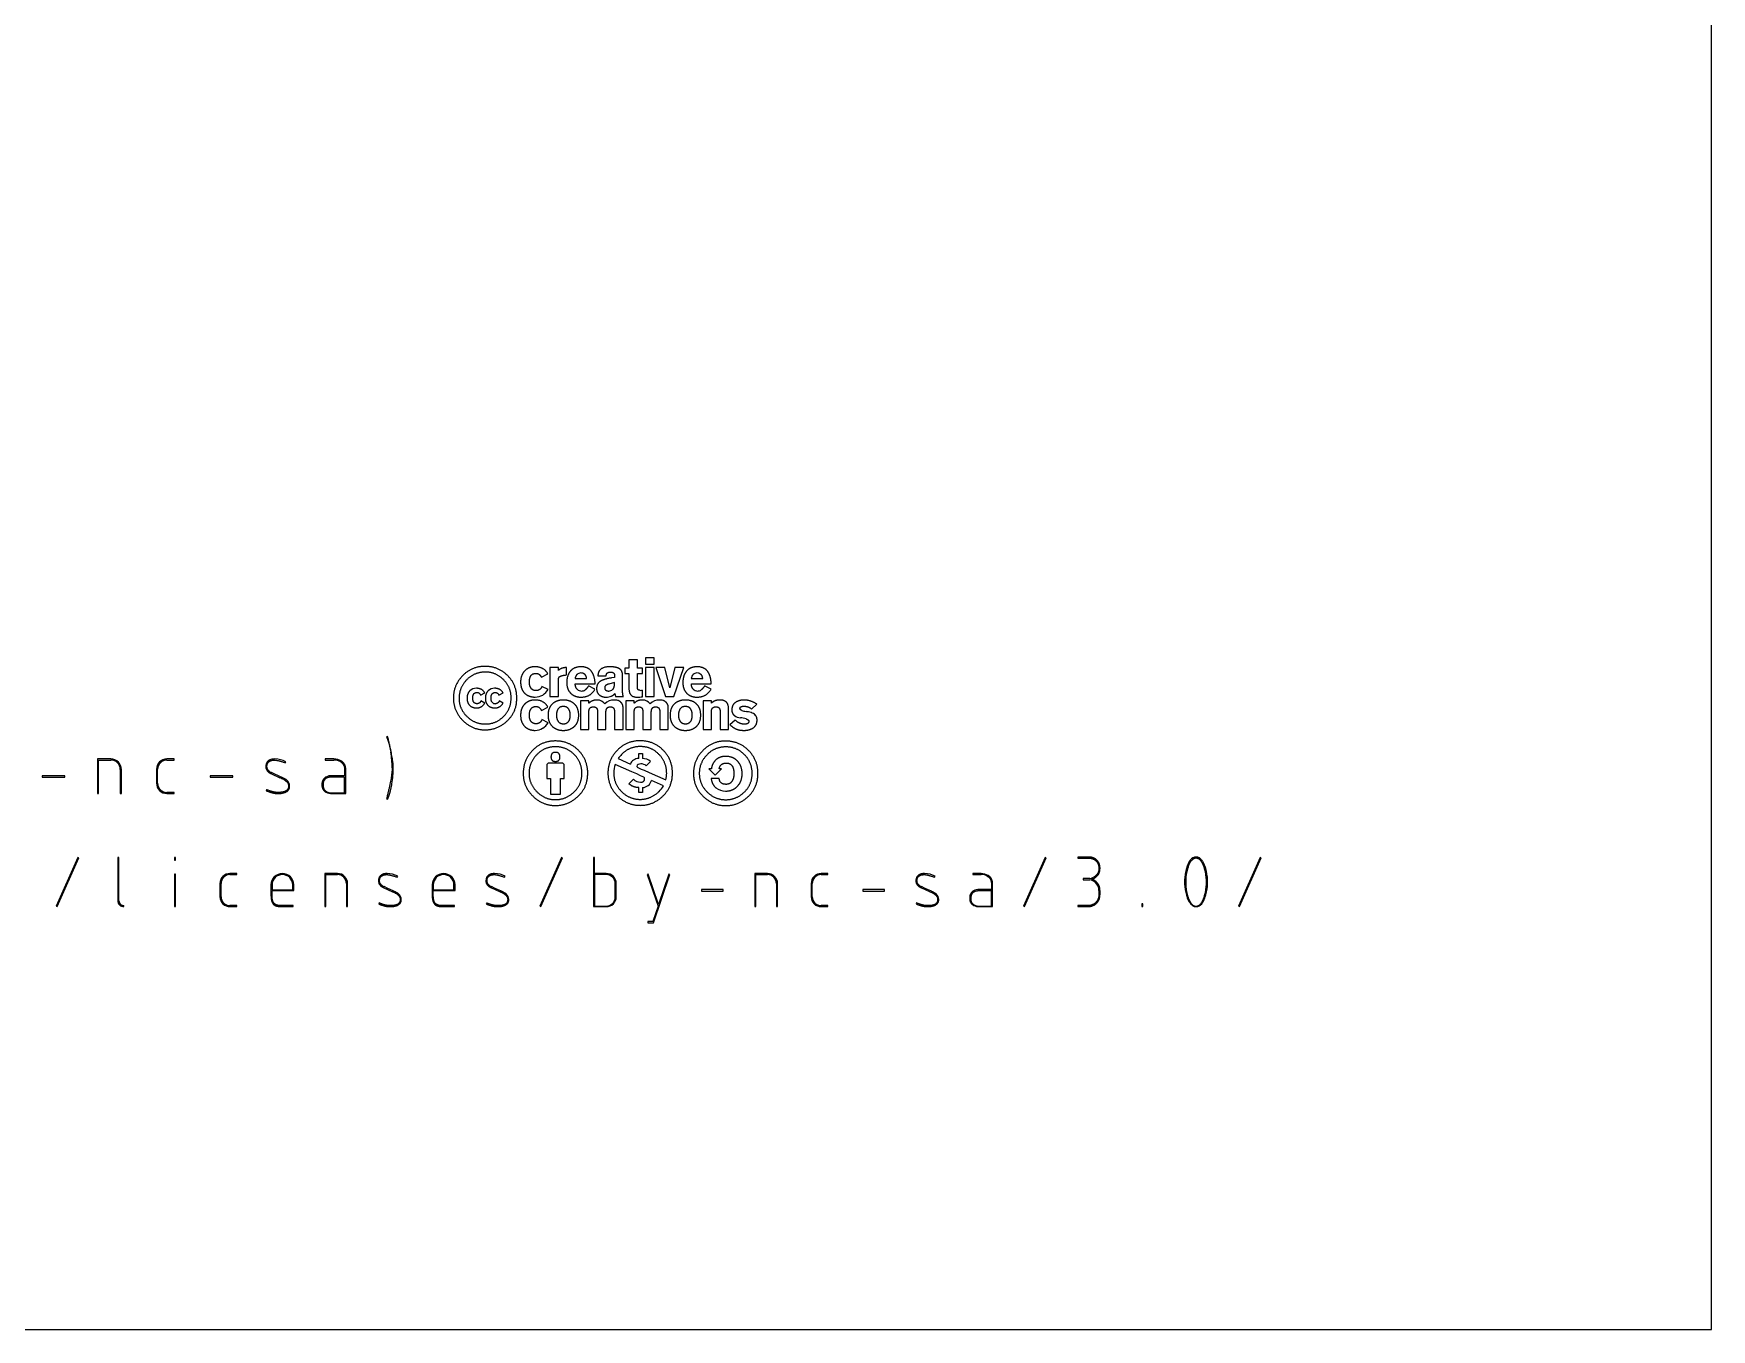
# Model space of a CAD drawing. Extents: x -6446 to -4726, y -54 to 1630.
# Drawn here: x -5585 to -4726, y -54 to 610 of the extents above; entities that cross this region are included whole.
import ezdxf

# ---------------------------------------------------------------- set-up
doc = ezdxf.new("R2010")
doc.units = 0
doc.header["$MEASUREMENT"] = 0
doc.layers.add('DEFAULT', color=7, linetype='Continuous')

msp = doc.modelspace()

# ---------------------------------------------------------------- linework, layer by layer
at = {"layer": 'DEFAULT'}
for p, q in [((-4726.44, -53.68), (-4726.44, 1629.77)), ((-5316.7, 285.08), (-5321, 285.08)), ((-5321, 285.08), (-5321, 270.31)), ((-5316.7, 283.6), (-5316.7, 285.08)), ((-5312.61, 281.3), (-5312.61, 285.14)), ((-5280.56, 284.83), (-5282.66, 284.83)), ((-5282.66, 284.83), (-5282.66, 282.12)), ((-5276.22, 289.07), (-5280.56, 289.07)), ((-5280.56, 289.07), (-5280.56, 284.83)), ((-5276.22, 284.83), (-5276.22, 289.07)), ((-5273.66, 284.83), (-5276.22, 284.83)), ((-5273.66, 282.12), (-5273.66, 284.83)), ((-5267.68, 290.09), (-5272.03, 290.09)), ((-5272.03, 290.09), (-5272.03, 286.77)), ((-5272.03, 286.77), (-5267.68, 286.77)), ((-5272.03, 285.08), (-5272.03, 270.31)), ((-5267.68, 285.08), (-5272.03, 285.08)), ((-5267.68, 286.77), (-5267.68, 290.09)), ((-5267.68, 270.31), (-5267.68, 285.08)), ((-5262.21, 285.08), (-5266.86, 285.08)), ((-5266.86, 285.08), (-5261.85, 270.31)), ((-5259.66, 274.66), (-5262.21, 285.08)), ((-5257.05, 285.08), (-5259.61, 274.66)), ((-5257.51, 270.31), (-5252.45, 285.08)), ((-5252.45, 285.08), (-5257.05, 285.08)), ((-5325.39, 280.13), (-5322.07, 281.86)), ((-5321.97, 273.84), (-5325.08, 275.42)), ((-5316.7, 270.31), (-5316.7, 278.85)), ((-5313.07, 281.25), (-5312.61, 281.3)), ((-5308.11, 279.46), (-5302.23, 279.46)), ((-5308.06, 276.81), (-5297.89, 276.81)), ((-5297.99, 273.99), (-5301.21, 275.68)), ((-5296.46, 280.84), (-5292.32, 280.84)), ((-5287.97, 277.52), (-5290.89, 276.65)), ((-5287.97, 280.03), (-5289.56, 279.77)), ((-5287.97, 281.2), (-5287.97, 280.03)), ((-5287.97, 276.5), (-5287.97, 277.52)), ((-5283.84, 273.38), (-5283.84, 281.2)), ((-5282.66, 282.12), (-5280.56, 282.12)), ((-5280.56, 282.12), (-5280.56, 274.35)), ((-5276.22, 274.91), (-5276.22, 282.12)), ((-5276.22, 282.12), (-5273.66, 282.12)), ((-5248.66, 279.46), (-5242.79, 279.46)), ((-5248.61, 276.81), (-5238.49, 276.81)), ((-5238.54, 273.99), (-5241.82, 275.68)), ((-5356.52, 271.03), (-5354.38, 272.15)), ((-5354.32, 266.94), (-5356.37, 268.01)), ((-5347.17, 271.03), (-5345.02, 272.15)), ((-5344.97, 266.94), (-5346.96, 268.01)), ((-5321, 270.31), (-5316.7, 270.31)), ((-5301.06, 268.11), (-5305.41, 268.11)), ((-5305.41, 268.11), (-5305.41, 253.34)), ((-5301.06, 266.78), (-5301.06, 268.11)), ((-5287.77, 271.85), (-5287.72, 271.85)), ((-5287.41, 270.31), (-5283.43, 270.31)), ((-5277.85, 268.11), (-5282.2, 268.11)), ((-5282.2, 268.11), (-5282.2, 253.34)), ((-5277.85, 266.78), (-5277.85, 268.11)), ((-5273.56, 270.11), (-5273.56, 273.53)), ((-5272.03, 270.31), (-5267.68, 270.31)), ((-5261.85, 270.31), (-5257.51, 270.31)), ((-5259.61, 274.66), (-5259.66, 274.66)), ((-5238.34, 268.11), (-5242.63, 268.11)), ((-5242.63, 268.11), (-5242.63, 253.34)), ((-5238.34, 266.78), (-5238.34, 268.11)), ((-5217.79, 263.77), (-5215.13, 266.38)), ((-5325.39, 263.16), (-5322.07, 264.89)), ((-5321.97, 256.87), (-5325.08, 258.45)), ((-5301.06, 253.34), (-5301.06, 262.54)), ((-5296.66, 262.59), (-5296.66, 253.34)), ((-5292.32, 253.34), (-5292.32, 262.39)), ((-5287.92, 261.98), (-5287.92, 253.34)), ((-5283.58, 253.34), (-5283.58, 264.59)), ((-5277.85, 253.34), (-5277.85, 262.54)), ((-5273.46, 262.59), (-5273.46, 253.34)), ((-5269.11, 253.34), (-5269.11, 262.39)), ((-5264.72, 261.98), (-5264.72, 253.34)), ((-5260.42, 253.34), (-5260.42, 264.59)), ((-5238.34, 253.34), (-5238.34, 262.54)), ((-5233.89, 262.59), (-5233.89, 253.34)), ((-5229.6, 253.34), (-5229.6, 264.23)), ((-5226.17, 258.2), (-5228.88, 255.85)), ((-5404.1, 249.83), (-5404.64, 249.59)), ((-5305.41, 253.34), (-5301.06, 253.34)), ((-5296.66, 253.34), (-5292.32, 253.34)), ((-5287.92, 253.34), (-5283.58, 253.34)), ((-5282.2, 253.34), (-5277.85, 253.34)), ((-5273.46, 253.34), (-5269.11, 253.34)), ((-5264.72, 253.34), (-5260.42, 253.34)), ((-5242.63, 253.34), (-5238.34, 253.34)), ((-5233.89, 253.34), (-5229.6, 253.34)), ((-5275.56, 238.58), (-5275.56, 241.12)), ((-5275.56, 241.12), (-5273.64, 241.12)), ((-5273.64, 241.12), (-5273.64, 238.58)), ((-5545.75, 238.29), (-5552.57, 238.29)), ((-5552.57, 238.29), (-5552.57, 220.62)), ((-5552.01, 220.62), (-5552.01, 237.77)), ((-5552.01, 237.77), (-5545.75, 237.77)), ((-5540.96, 232.97), (-5540.96, 220.62)), ((-5540.37, 220.62), (-5540.37, 232.93)), ((-5522.41, 233.01), (-5522.41, 225.88)), ((-5521.84, 225.88), (-5521.84, 233.01)), ((-5513.42, 238.29), (-5517.04, 238.29)), ((-5517.04, 237.74), (-5513.42, 237.74)), ((-5513.42, 237.74), (-5513.42, 238.29)), ((-5456.46, 236.34), (-5456.17, 236.85)), ((-5431.63, 238.29), (-5435.99, 238.29)), ((-5435.99, 238.29), (-5435.99, 237.74)), ((-5435.99, 237.74), (-5431.63, 237.74)), ((-5426.11, 232.84), (-5426.11, 229.74)), ((-5425.53, 220.62), (-5425.53, 232.84)), ((-5322.62, 235.1), (-5322.62, 228.34)), ((-5314.78, 236.16), (-5321.56, 236.16)), ((-5313.72, 228.34), (-5313.72, 235.1)), ((-5279.16, 231.77), (-5287.59, 235.54)), ((-5286.12, 238.46), (-5279.8, 235.63)), ((-5276.32, 234.1), (-5274.23, 233.15)), ((-5274.23, 233.15), (-5272.78, 232.5)), ((-5272.78, 232.5), (-5270.13, 231.33)), ((-5269.51, 237.05), (-5271.67, 234.83)), ((-5238.37, 233.27), (-5239.67, 233.27)), ((-5239.67, 233.27), (-5236.39, 230)), ((-5236.39, 230), (-5233.12, 233.27)), ((-5233.12, 233.27), (-5234.33, 233.27)), ((-5569.39, 229.7), (-5581, 229.7)), ((-5581, 229.7), (-5581, 228.97)), ((-5581, 228.97), (-5569.39, 228.97)), ((-5569.39, 228.97), (-5569.39, 229.7)), ((-5483.25, 229.7), (-5494.87, 229.7)), ((-5494.87, 229.7), (-5494.87, 228.97)), ((-5494.87, 228.97), (-5483.25, 228.97)), ((-5483.25, 228.97), (-5483.25, 229.7)), ((-5463.51, 230.68), (-5459.24, 228.66)), ((-5461.46, 230.35), (-5463.48, 231.31)), ((-5460.24, 229.79), (-5461.46, 230.35)), ((-5458.55, 229), (-5460.24, 229.79)), ((-5426.11, 229.74), (-5432.66, 229.74)), ((-5426.11, 229.05), (-5432.66, 229.05)), ((-5426.11, 220.91), (-5426.11, 229.05)), ((-5322.62, 228.34), (-5320.73, 228.34)), ((-5320.73, 228.34), (-5320.73, 220.32)), ((-5315.6, 220.32), (-5315.6, 228.34)), ((-5315.6, 228.34), (-5313.72, 228.34)), ((-5280.57, 225.6), (-5278.3, 227.9)), ((-5276.53, 230.62), (-5279.16, 231.77)), ((-5274.58, 229.73), (-5276.53, 230.62)), ((-5275.56, 221.09), (-5275.56, 223.63)), ((-5272.99, 229.05), (-5274.58, 229.73)), ((-5273.64, 223.63), (-5273.64, 221.09)), ((-5270.13, 231.33), (-5261.67, 227.55)), ((-5262.87, 224.54), (-5269.1, 227.31)), ((-5234.33, 228.32), (-5238.49, 228.32)), ((-5552.57, 220.62), (-5552.01, 220.62)), ((-5540.96, 220.62), (-5540.37, 220.62)), ((-5513.42, 221.16), (-5517.04, 221.16)), ((-5517.04, 220.62), (-5513.42, 220.62)), ((-5513.42, 220.62), (-5513.42, 221.16)), ((-5466.05, 222.57), (-5466.26, 222.05)), ((-5432.66, 220.91), (-5426.11, 220.91)), ((-5432.66, 220.62), (-5425.53, 220.62)), ((-5404.64, 217.91), (-5404.1, 217.68)), ((-5320.73, 220.32), (-5315.6, 220.32)), ((-5273.64, 221.09), (-5275.56, 221.09)), ((-5562.7, 187.88), (-5573.84, 162.94)), ((-5573.33, 162.72), (-5562.2, 187.66)), ((-5562.2, 187.66), (-5562.7, 187.88)), ((-5541.62, 187.88), (-5542.18, 187.88)), ((-5542.18, 187.88), (-5542.18, 165.74)), ((-5541.62, 165.74), (-5541.62, 187.88)), ((-5512.71, 187.88), (-5513.27, 187.88)), ((-5513.27, 187.88), (-5513.27, 186.48)), ((-5513.27, 186.48), (-5512.71, 186.48)), ((-5512.71, 186.48), (-5512.71, 187.88)), ((-5315.1, 187.88), (-5326.23, 162.94)), ((-5325.72, 162.72), (-5314.59, 187.66)), ((-5314.59, 187.66), (-5315.1, 187.88)), ((-5298.19, 187.88), (-5298.73, 187.88)), ((-5298.73, 187.88), (-5298.73, 162.72)), ((-5298.19, 179.65), (-5298.19, 187.88)), ((-5067.49, 187.88), (-5078.62, 162.94)), ((-5078.11, 162.72), (-5066.98, 187.66)), ((-5066.98, 187.66), (-5067.49, 187.88)), ((-5045.28, 188.11), (-5050.85, 188.11)), ((-5050.85, 188.11), (-5050.85, 187.56)), ((-5050.85, 187.56), (-5045.28, 187.56)), ((-4957.44, 187.88), (-4968.57, 162.94)), ((-4968.06, 162.72), (-4956.93, 187.66)), ((-4956.93, 187.66), (-4957.44, 187.88)), ((-5512.71, 179.42), (-5513.27, 179.42)), ((-5513.27, 179.42), (-5513.27, 162.72)), ((-5512.71, 162.72), (-5512.71, 179.42)), ((-5489.92, 174.59), (-5489.92, 167.76)), ((-5489.38, 167.76), (-5489.38, 174.59)), ((-5481.31, 179.65), (-5484.78, 179.65)), ((-5484.78, 179.11), (-5481.31, 179.11)), ((-5481.31, 179.11), (-5481.31, 179.65)), ((-5463.8, 173.9), (-5463.8, 168.44)), ((-5463.26, 173.84), (-5463.26, 171.35)), ((-5452.67, 171.35), (-5452.67, 173.84)), ((-5452.11, 170.9), (-5452.11, 173.9)), ((-5429.75, 179.65), (-5436.29, 179.65)), ((-5436.29, 179.65), (-5436.29, 162.72)), ((-5435.75, 162.72), (-5435.75, 179.15)), ((-5435.75, 179.15), (-5429.75, 179.15)), ((-5425.16, 174.54), (-5425.16, 162.72)), ((-5424.6, 162.72), (-5424.6, 174.51)), ((-5405.98, 172.35), (-5401.88, 170.41)), ((-5404.01, 172.03), (-5405.94, 172.96)), ((-5402.84, 171.5), (-5404.01, 172.03)), ((-5399.22, 177.78), (-5398.94, 178.26)), ((-5381.27, 173.9), (-5381.27, 168.44)), ((-5380.72, 173.84), (-5380.72, 171.35)), ((-5370.14, 171.35), (-5370.14, 173.84)), ((-5369.58, 170.9), (-5369.58, 173.9)), ((-5350.95, 172.35), (-5346.86, 170.41)), ((-5348.98, 172.03), (-5350.92, 172.96)), ((-5347.82, 171.5), (-5348.98, 172.03)), ((-5344.19, 177.78), (-5343.92, 178.26)), ((-5292.19, 179.65), (-5298.19, 179.65)), ((-5292.19, 179.15), (-5298.19, 179.15)), ((-5298.19, 179.15), (-5298.19, 162.99)), ((-5287.6, 167.59), (-5287.6, 174.54)), ((-5287.04, 167.76), (-5287.04, 174.59)), ((-5270.68, 179.41), (-5271.22, 179.25)), ((-5271.22, 179.25), (-5265.68, 162.94)), ((-5265.37, 163.81), (-5270.68, 179.41)), ((-5267.96, 154.49), (-5259.55, 179.25)), ((-5260.07, 179.41), (-5265.37, 163.81)), ((-5259.55, 179.25), (-5260.07, 179.41)), ((-5209.66, 179.65), (-5216.2, 179.65)), ((-5216.2, 179.65), (-5216.2, 162.72)), ((-5215.65, 162.72), (-5215.65, 179.15)), ((-5215.65, 179.15), (-5209.66, 179.15)), ((-5205.07, 174.54), (-5205.07, 162.72)), ((-5204.5, 162.72), (-5204.5, 174.51)), ((-5187.29, 174.59), (-5187.29, 167.76)), ((-5186.75, 167.76), (-5186.75, 174.59)), ((-5178.67, 179.65), (-5182.14, 179.65)), ((-5182.14, 179.11), (-5178.67, 179.11)), ((-5178.67, 179.11), (-5178.67, 179.65)), ((-5130.86, 172.35), (-5126.76, 170.41)), ((-5128.89, 172.03), (-5130.82, 172.96)), ((-5127.72, 171.5), (-5128.89, 172.03)), ((-5124.1, 177.78), (-5123.82, 178.26)), ((-5100.3, 179.65), (-5104.48, 179.65)), ((-5104.48, 179.65), (-5104.48, 179.11)), ((-5104.48, 179.11), (-5100.3, 179.11)), ((-5095.02, 174.42), (-5095.02, 171.45)), ((-5094.46, 162.72), (-5094.46, 174.42)), ((-5044.65, 177.07), (-5048.07, 177.07)), ((-5048.07, 177.07), (-5048.07, 176.51)), ((-5048.07, 176.51), (-5044.65, 176.51)), ((-4996.1, 176.41), (-4996.1, 174.4)), ((-4995.56, 176.26), (-4995.56, 174.24)), ((-4984.97, 174.24), (-4984.97, 176.26)), ((-4984.41, 174.4), (-4984.41, 176.41)), ((-5539.1, 162.72), (-5539.1, 163.24)), ((-5481.31, 163.23), (-5484.78, 163.23)), ((-5481.31, 162.72), (-5481.31, 163.23)), ((-5463.26, 171.35), (-5452.67, 171.35)), ((-5463.26, 168.44), (-5463.26, 170.9)), ((-5463.26, 170.9), (-5452.11, 170.9)), ((-5452.4, 163.23), (-5458.38, 163.23)), ((-5452.4, 162.72), (-5452.4, 163.23)), ((-5408.41, 164.59), (-5408.61, 164.09)), ((-5401.22, 170.75), (-5402.84, 171.5)), ((-5380.72, 171.35), (-5370.14, 171.35)), ((-5380.72, 168.44), (-5380.72, 170.9)), ((-5380.72, 170.9), (-5369.58, 170.9)), ((-5369.87, 163.23), (-5375.85, 163.23)), ((-5369.87, 162.72), (-5369.87, 163.23)), ((-5353.38, 164.59), (-5353.59, 164.09)), ((-5346.19, 170.75), (-5347.82, 171.5)), ((-5232.31, 171.42), (-5243.44, 171.42)), ((-5243.44, 171.42), (-5243.44, 170.71)), ((-5243.44, 170.71), (-5232.31, 170.71)), ((-5232.31, 170.71), (-5232.31, 171.42)), ((-5178.67, 163.23), (-5182.14, 163.23)), ((-5178.67, 162.72), (-5178.67, 163.23)), ((-5149.77, 171.42), (-5160.9, 171.42)), ((-5160.9, 171.42), (-5160.9, 170.71)), ((-5160.9, 170.71), (-5149.77, 170.71)), ((-5149.77, 170.71), (-5149.77, 171.42)), ((-5133.29, 164.59), (-5133.49, 164.09)), ((-5126.1, 170.75), (-5127.72, 171.5)), ((-5095.02, 171.45), (-5101.29, 171.45)), ((-5095.02, 170.79), (-5101.29, 170.79)), ((-5095.02, 162.99), (-5095.02, 170.79)), ((-5045.84, 163.24), (-5050.85, 163.24)), ((-5050.85, 163.24), (-5050.85, 162.72)), ((-5039.99, 171.05), (-5039.99, 169.12)), ((-5039.43, 169.12), (-5039.43, 171.05)), ((-5017.49, 164.13), (-5018.06, 164.13)), ((-5018.06, 164.13), (-5018.06, 162.72)), ((-5017.49, 162.72), (-5017.49, 164.13)), ((-5573.84, 162.94), (-5573.33, 162.72)), ((-5513.27, 162.72), (-5512.71, 162.72)), ((-5484.78, 162.72), (-5481.31, 162.72)), ((-5458.38, 162.72), (-5452.4, 162.72)), ((-5436.29, 162.72), (-5435.75, 162.72)), ((-5425.16, 162.72), (-5424.6, 162.72)), ((-5375.85, 162.72), (-5369.87, 162.72)), ((-5326.23, 162.94), (-5325.72, 162.72)), ((-5298.73, 162.72), (-5292.19, 162.72)), ((-5298.19, 162.99), (-5292.19, 162.99)), ((-5268.36, 155.04), (-5270.95, 155.04)), ((-5270.95, 155.04), (-5270.95, 154.49)), ((-5265.68, 162.94), (-5268.36, 155.04)), ((-5216.2, 162.72), (-5215.65, 162.72)), ((-5205.07, 162.72), (-5204.5, 162.72)), ((-5182.14, 162.72), (-5178.67, 162.72)), ((-5101.29, 162.99), (-5095.02, 162.99)), ((-5101.29, 162.72), (-5094.46, 162.72)), ((-5078.62, 162.94), (-5078.11, 162.72)), ((-5050.85, 162.72), (-5045.84, 162.72)), ((-5018.06, 162.72), (-5017.49, 162.72)), ((-4968.57, 162.94), (-4968.06, 162.72)), ((-5270.95, 154.49), (-5267.96, 154.49)), ((-6445.88, -53.68), (-4726.44, -53.68))]:
    msp.add_line(p, q, dxfattribs=at)
for centre, radius, start, end in [((-5305.08, 279.23), 3.09, 91.29833, 130.5533), ((-5305.15, 279.25), 3.08, 50.8275, 90.00983), ((-5245.73, 279.35), 2.93, 131.27078, 177.89601), ((-5245.62, 279.23), 3.1, 92.35023, 131.27078), ((-5245.7, 279.26), 3.07, 50.78381, 90.92118), ((-5358.78, 269.89), 4.61, 88.63762, 135.5175), ((-5349.42, 269.89), 4.61, 88.63762, 135.5175), ((-5349.05, 268.47), 1.89, 215.3324, 272.88028), ((-5328.51, 277.31), 7.35, 269.58205, 300.96832), ((-5328.71, 277.64), 7.74, 300.96832, 330.5845), ((-5304.74, 276.46), 3.39, 227.38142, 268.30345), ((-5304.84, 276.35), 3.27, 269.88891, 304.09272), ((-5296.82, 263.51), 4.96, 37.48824, 90), ((-5288.26, 262), 6.47, 88.82605, 135.56601), ((-5292.38, 277.37), 7.42, 271.28695, 291.95842), ((-5290.83, 275.83), 2.76, 267.66392, 317.53568), ((-5288.32, 259.2), 9.27, 77.17714, 88.82605), ((-5275.53, 273.49), 12.3, 187.66358, 194.95633), ((-5276.7, 301.97), 32.01, 270.67436, 275.62033), ((-5274.84, 281.45), 8.02, 270, 279.16026), ((-5273.61, 263.51), 4.96, 37.52895, 90), ((-5265.12, 262.17), 6.3, 88.61044, 136.23193), ((-5265.2, 258.89), 9.59, 77.36652, 88.61044), ((-5245.26, 276.55), 3.48, 227.32009, 267.7826), ((-5245.37, 276.19), 3.11, 269.61361, 305.76821), ((-5222.8, 265.72), 6.39, 234.00855, 263.37409), ((-5225.34, 242.83), 16.64, 73.19127, 83.80249), ((-5219.57, 271.31), 8.77, 248.21812, 263.08321), ((-5223.09, 245.09), 17.68, 73.41555, 81.98337), ((-5219.34, 257.41), 4.8, 43.71949, 74.32566), ((-5328.53, 260.19), 7.26, 269.71755, 301.56697), ((-5328.89, 260.78), 7.95, 301.56697, 330.51759), ((-5447.56, 233.73), 45.8, 0, 10.09767), ((-5272.95, 229.42), 15.98, 135.22919, 145.53431), ((-5545.75, 232.84), 5.45, 45.60515, 90), ((-5545.8, 232.84), 4.93, 45.74543, 89.38342), ((-5545.8, 232.97), 4.84, 0, 44.68883), ((-5545.83, 232.91), 5.46, 0.17218, 44.44275), ((-5517.13, 233.01), 5.28, 134.7686, 180), ((-5517.03, 232.96), 4.81, 135.13551, 179.42915), ((-5517.02, 232.76), 5.54, 90.13757, 133.70354), ((-5517.04, 232.84), 4.89, 90, 134.04735), ((-5463.27, 234.24), 3.18, 176.33464, 222.59415), ((-5461.8, 226.64), 11.65, 61.15637, 90), ((-5431.63, 230.64), 7.65, 59.96596, 90), ((-5431.35, 231.76), 5.98, 57.28133, 92.62215), ((-5446.71, 233.75), 45.53, 354.9275, 359.97191), ((-5321.56, 235.1), 1.07, 135.22417, 180), ((-5321.55, 235.07), 1.09, 90.45604, 134.21068), ((-5314.78, 235.13), 1.03, 44.44595, 90), ((-5314.84, 235.06), 1.13, 2.04916, 44.57281), ((-5274.5, 231.09), 13.83, 161.21129, 180), ((-5276.07, 234.45), 3.92, 123.67395, 162.47869), ((-5275.35, 233.37), 5.22, 92.30681, 123.67395), ((-5275.39, 234.54), 1.08, 116.21927, 181.54553), ((-5275.77, 234.53), 0.702, 181.54553, 218.01179), ((-5274.49, 232.45), 3.35, 90.06868, 114.21368), ((-5274.58, 230.96), 4.85, 53.06663, 89.00412), ((-5274, 231.29), 7.3, 52.05045, 87.17825), ((-5517.17, 225.87), 5.24, 179.81929, 225.41204), ((-5517.15, 225.88), 4.69, 180, 225.48214), ((-5461.77, 235.52), 4.54, 235.21396, 247.94809), ((-5509.59, 121.22), 118.65, 63.84989, 64.89011), ((-5460.19, 221.68), 6.7, 54.82247, 64.42515), ((-5457.99, 224.45), 3.75, 0.13481, 51.91595), ((-5432.91, 224.02), 5.72, 87.42912, 117.99204), ((-5454.05, 234.41), 52.9, 350.41674, 354.9275), ((-5274.45, 232.08), 5.68, 227.29158, 268.31138), ((-5274.49, 228.89), 2.5, 267.07507, 302.29022), ((-5274.02, 229.05), 5.44, 273.9913, 307.95453), ((-5273.81, 228.09), 1.26, 358.15291, 49.55614), ((-5273.33, 228.17), 4.32, 307.95453, 348.59102), ((-5273.47, 230.52), 12.16, 313.16063, 330.54989), ((-5276.62, 231.09), 15.37, 346.68355, 0), ((-5231.2, 229.65), 7.8, 231.66069, 270), ((-5517.04, 226.18), 5.55, 226.65581, 270), ((-5517, 226.16), 5, 226.43202, 269.52063), ((-5432.66, 227.41), 6.79, 245.13806, 270), ((-5432.66, 226.77), 5.86, 243.81238, 270), ((-4977.15, 176.41), 18.95, 163.67348, 180), ((-4976.67, 176.26), 18.89, 162.23862, 180), ((-4990.2, 184.36), 3.75, 90.74197, 142.50313), ((-5006.66, 175.82), 21.69, 1.15744, 16.60388), ((-5006.22, 176), 21.82, 1.07502, 16.71912), ((-5484.87, 174.59), 5.06, 134.7686, 180), ((-5484.77, 174.54), 4.61, 135.13551, 179.42915), ((-5484.76, 174.34), 5.3, 90.13757, 133.70354), ((-5484.78, 174.42), 4.69, 90, 134.04735), ((-5458.07, 173.9), 5.73, 134.70525, 180), ((-5457.92, 173.84), 5.34, 135.29048, 180), ((-5457.94, 173.61), 6.04, 90.20388, 133.67001), ((-5457.91, 173.7), 5.45, 90.4654, 134.24412), ((-5458.09, 173.34), 6.31, 47.30721, 88.81888), ((-5458.06, 173.61), 5.54, 46.16707, 88.95364), ((-5458.19, 173.77), 5.51, 0.73195, 44.00574), ((-5457.93, 173.87), 5.82, 0.3498, 44.945), ((-5429.75, 174.42), 5.23, 45.60515, 90), ((-5429.8, 174.42), 4.73, 45.74543, 89.38342), ((-5429.8, 174.54), 4.64, 0, 44.68883), ((-5429.83, 174.49), 5.23, 0.17218, 44.44275), ((-5405.74, 175.76), 3.05, 176.33464, 222.59415), ((-5404.31, 176.99), 4.35, 235.21396, 247.94809), ((-5404.33, 168.48), 11.17, 61.15637, 90), ((-5375.54, 173.9), 5.73, 134.70525, 180), ((-5375.38, 173.84), 5.34, 135.29048, 180), ((-5375.4, 173.61), 6.04, 90.20388, 133.67001), ((-5375.38, 173.7), 5.45, 90.4654, 134.24412), ((-5375.55, 173.34), 6.31, 47.30721, 88.81888), ((-5375.52, 173.61), 5.54, 46.16707, 88.95364), ((-5375.65, 173.77), 5.51, 0.73195, 44.00574), ((-5375.39, 173.87), 5.82, 0.3498, 44.945), ((-5350.72, 175.76), 3.05, 176.33464, 222.59415), ((-5349.29, 176.99), 4.35, 235.21396, 247.94809), ((-5349.31, 168.48), 11.17, 61.15637, 90), ((-5292.19, 174.36), 5.28, 46.19878, 90), ((-5292.19, 174.54), 4.6, 45.12885, 90), ((-5292.38, 174.48), 4.78, 0.70208, 43.98675), ((-5292.15, 174.56), 5.11, 0.25082, 44.98058), ((-5209.66, 174.42), 5.23, 45.60515, 90), ((-5209.71, 174.42), 4.73, 45.74543, 89.38342), ((-5209.71, 174.54), 4.64, 0, 44.68883), ((-5209.73, 174.49), 5.23, 0.17218, 44.44275), ((-5182.23, 174.59), 5.06, 134.7686, 180), ((-5182.14, 174.54), 4.61, 135.13551, 179.42915), ((-5182.13, 174.34), 5.3, 90.13757, 133.70354), ((-5182.14, 174.42), 4.69, 90, 134.04735), ((-5130.62, 175.76), 3.05, 176.33464, 222.59415), ((-5129.19, 176.99), 4.35, 235.21396, 247.94809), ((-5129.21, 168.48), 11.17, 61.15637, 90), ((-5100.3, 172.31), 7.33, 59.96596, 90), ((-5100.04, 173.39), 5.73, 57.28133, 92.62215), ((-5045.73, 183.2), 6.22, 279.97103, 309.80878), ((-5045.88, 170.4), 6.23, 48.13603, 78.56103), ((-5045.95, 170.34), 6.87, 41.64474, 69.56705), ((-5045.47, 171.05), 5.47, 0, 46.90461), ((-5044.9, 171.27), 5.47, 357.62834, 41.64474), ((-4974.52, 174.76), 21.58, 180.94426, 196.76893), ((-4972.54, 174.82), 23.02, 181.46029, 194.51558), ((-5005.4, 174.48), 20.43, 342.91505, 359.32364), ((-5004.97, 174.64), 20.56, 344.27741, 359.32972), ((-5539.14, 165.73), 3.03, 179.88956, 224.87556), ((-5539.1, 165.74), 2.52, 180, 224.78401), ((-5539.18, 165.7), 2.99, 224.87556, 271.45537), ((-5539.09, 165.82), 2.58, 225.8738, 269.7935), ((-5484.9, 167.74), 5.02, 179.81929, 225.41204), ((-5484.89, 167.76), 4.49, 180, 225.48214), ((-5484.78, 168.04), 5.32, 226.65581, 270), ((-5484.74, 168.02), 4.79, 226.43202, 269.52063), ((-5450.13, 67.47), 113.69, 63.84989, 64.89011), ((-5402.79, 163.73), 6.42, 54.82247, 64.42515), ((-5400.68, 166.38), 3.6, 0.13481, 51.91595), ((-5395.1, 67.47), 113.69, 63.84989, 64.89011), ((-5347.77, 163.73), 6.42, 54.82247, 64.42515), ((-5345.66, 166.38), 3.6, 0.13481, 51.91595), ((-5292.24, 167.71), 4.72, 270.57292, 314.29823), ((-5292.15, 167.95), 5.24, 269.60117, 313.70353), ((-5292.05, 167.51), 4.45, 314.29823, 1.01294), ((-5291.88, 167.67), 4.84, 313.70353, 1.06505), ((-5182.27, 167.74), 5.02, 179.81929, 225.41204), ((-5182.25, 167.76), 4.49, 180, 225.48214), ((-5182.14, 168.04), 5.32, 226.65581, 270), ((-5182.1, 168.02), 4.79, 226.43202, 269.52063), ((-5175.01, 67.47), 113.69, 63.84989, 64.89011), ((-5127.67, 163.73), 6.42, 54.82247, 64.42515), ((-5125.56, 166.38), 3.6, 0.13481, 51.91595), ((-5101.54, 165.97), 5.48, 87.42912, 117.99204), ((-5101.29, 169.22), 6.5, 245.13806, 270), ((-5101.29, 168.61), 5.62, 243.81238, 270), ((-4990.34, 166.54), 3.82, 271.34329, 321.95971)]:
    msp.add_arc(centre, radius, start, end, dxfattribs=at)
for points in [[(-5354.22, 285.7), (-5361.02, 285.7), (-5365.62, 281)], [(-5342.62, 280.94), (-5347.37, 285.7), (-5354.22, 285.7)], [(-5328.71, 285.49), (-5331.83, 285.49), (-5333.93, 283.37)], [(-5322.07, 281.86), (-5324.11, 285.49), (-5328.71, 285.49)], [(-5312.61, 285.14), (-5315.17, 284.98), (-5316.7, 283.6)], [(-5305.15, 285.49), (-5308.52, 285.49), (-5310.47, 283.32)], [(-5299.68, 283.04), (-5301.42, 285.49), (-5305.15, 285.49)], [(-5290.38, 285.49), (-5296.3, 285.49), (-5296.46, 280.84)], [(-5285.49, 284.52), (-5287.15, 285.49), (-5290.38, 285.49)], [(-5283.84, 281.2), (-5283.84, 283.55), (-5285.49, 284.52)], [(-5245.7, 285.49), (-5249.07, 285.49), (-5251.02, 283.32)], [(-5240.23, 283.04), (-5241.97, 285.49), (-5245.7, 285.49)], [(-5365.62, 281), (-5370.43, 276.09), (-5370.43, 269.44)], [(-5363.53, 278.9), (-5367.51, 274.91), (-5367.51, 269.44)], [(-5354.17, 282.79), (-5359.69, 282.74), (-5363.53, 278.9)], [(-5344.71, 278.85), (-5348.65, 282.79), (-5354.17, 282.79)], [(-5340.88, 269.44), (-5340.83, 274.96), (-5344.71, 278.85)], [(-5337.97, 269.44), (-5337.97, 276.29), (-5342.62, 280.94)], [(-5333.93, 283.37), (-5336.02, 281.25), (-5336.02, 277.72)], [(-5336.02, 277.72), (-5336.02, 274.04), (-5333.98, 272)], [(-5331.53, 277.72), (-5331.53, 282.12), (-5328.15, 282.12)], [(-5330.68, 274.5), (-5331.53, 275.73), (-5331.53, 277.72)], [(-5328.15, 282.12), (-5326.31, 282.12), (-5325.39, 280.13)], [(-5325.08, 275.42), (-5326.01, 273.28), (-5328.15, 273.28)], [(-5316.7, 278.85), (-5316.7, 280.03), (-5315.91, 280.51)], [(-5315.91, 280.51), (-5315.12, 281.02), (-5313.07, 281.25)], [(-5310.47, 283.32), (-5312.41, 281.15), (-5312.41, 277.26)], [(-5312.41, 277.26), (-5312.41, 274.04), (-5310.44, 272)], [(-5307.09, 281.58), (-5307.96, 280.84), (-5308.11, 279.46)], [(-5307.04, 273.97), (-5308.01, 274.86), (-5308.06, 276.81)], [(-5302.23, 279.46), (-5302.35, 280.93), (-5303.21, 281.64)], [(-5301.21, 275.68), (-5302.27, 274.18), (-5303, 273.64)], [(-5297.89, 276.81), (-5297.94, 280.59), (-5299.68, 283.04)], [(-5295.26, 278.03), (-5297.12, 276.86), (-5297.12, 274.3)], [(-5289.56, 279.77), (-5293.39, 279.21), (-5295.26, 278.03)], [(-5290.89, 276.65), (-5292.98, 276.14), (-5292.98, 274.76)], [(-5292.32, 280.84), (-5292.11, 281.92), (-5291.6, 282.35)], [(-5291.6, 282.35), (-5291.09, 282.79), (-5290.02, 282.79)], [(-5290.02, 282.79), (-5287.97, 282.79), (-5287.97, 281.2)], [(-5288.79, 273.97), (-5287.97, 274.86), (-5287.97, 276.5)], [(-5274.84, 273.43), (-5276.22, 273.43), (-5276.22, 274.91)], [(-5251.02, 283.32), (-5252.96, 281.15), (-5252.96, 277.26)], [(-5252.96, 277.26), (-5252.96, 274.04), (-5251.02, 272)], [(-5247.62, 273.99), (-5248.61, 274.91), (-5248.61, 276.81)], [(-5242.79, 279.46), (-5242.9, 280.94), (-5243.76, 281.64)], [(-5241.82, 275.68), (-5242.82, 274.23), (-5243.55, 273.66)], [(-5238.49, 276.81), (-5238.49, 280.59), (-5240.23, 283.04)], [(-5370.43, 269.44), (-5370.37, 262.75), (-5365.67, 258.04)], [(-5367.51, 269.44), (-5367.56, 264.02), (-5363.53, 260.09)], [(-5362.07, 273.12), (-5363.42, 271.74), (-5363.42, 269.44)], [(-5363.42, 269.44), (-5363.42, 267.09), (-5362.12, 265.76)], [(-5360.51, 269.44), (-5360.51, 272.36), (-5358.36, 272.36)], [(-5358.36, 266.58), (-5360.51, 266.58), (-5360.51, 269.44)], [(-5354.38, 272.15), (-5355.66, 274.42), (-5358.67, 274.5)], [(-5358.62, 264.44), (-5355.8, 264.44), (-5354.32, 266.94)], [(-5358.36, 272.36), (-5357.13, 272.36), (-5356.52, 271.03)], [(-5356.37, 268.01), (-5356.88, 266.58), (-5358.36, 266.58)], [(-5352.71, 273.12), (-5354.07, 271.74), (-5354.07, 269.44)], [(-5354.07, 269.44), (-5354.07, 267.09), (-5352.74, 265.76)], [(-5351.16, 269.44), (-5351.16, 272.36), (-5348.96, 272.36)], [(-5350.59, 267.37), (-5351.16, 268.17), (-5351.16, 269.44)], [(-5345.02, 272.15), (-5346.3, 274.42), (-5349.31, 274.5)], [(-5349.21, 264.44), (-5346.45, 264.44), (-5344.97, 266.94)], [(-5348.96, 272.36), (-5347.78, 272.36), (-5347.17, 271.03)], [(-5346.96, 268.01), (-5347.53, 266.58), (-5348.96, 266.58)], [(-5344.66, 260.14), (-5340.88, 263.92), (-5340.88, 269.44)], [(-5342.62, 258.04), (-5337.97, 262.59), (-5337.97, 269.44)], [(-5333.93, 266.38), (-5336.02, 264.28), (-5336.02, 260.7)], [(-5333.98, 272), (-5331.93, 269.99), (-5328.56, 269.96)], [(-5328.71, 268.47), (-5331.83, 268.47), (-5333.93, 266.38)], [(-5328.15, 273.28), (-5329.84, 273.28), (-5330.68, 274.5)], [(-5322.07, 264.89), (-5324.06, 268.47), (-5328.71, 268.47)], [(-5319.82, 266.43), (-5321.97, 264.38), (-5321.97, 260.7)], [(-5314.15, 268.47), (-5317.67, 268.47), (-5319.82, 266.43)], [(-5308.45, 266.43), (-5310.62, 268.47), (-5314.15, 268.47)], [(-5310.44, 272), (-5308.47, 269.96), (-5305.15, 269.96)], [(-5306.27, 260.7), (-5306.27, 264.38), (-5308.45, 266.43)], [(-5305.15, 269.96), (-5300.14, 269.96), (-5297.99, 273.99)], [(-5296.82, 268.47), (-5299.63, 268.47), (-5301.06, 266.78)], [(-5297.12, 274.3), (-5297.12, 272.26), (-5295.77, 271.11)], [(-5295.77, 271.11), (-5294.41, 269.93), (-5292.22, 269.96)], [(-5292.98, 274.76), (-5292.98, 273.15), (-5290.94, 273.07)], [(-5289.61, 270.49), (-5288.28, 271.03), (-5287.77, 271.85)], [(-5284.47, 267.09), (-5285.37, 268.02), (-5286.26, 268.24)], [(-5283.58, 264.59), (-5283.58, 266.17), (-5284.47, 267.09)], [(-5283.43, 270.31), (-5283.84, 271.38), (-5283.84, 273.38)], [(-5280.56, 274.35), (-5280.56, 269.91), (-5276.32, 269.96)], [(-5273.61, 268.47), (-5276.47, 268.47), (-5277.85, 266.78)], [(-5261.32, 267.09), (-5262.21, 268.01), (-5263.11, 268.24)], [(-5260.42, 264.59), (-5260.42, 266.17), (-5261.32, 267.09)], [(-5257.36, 266.43), (-5259.5, 264.38), (-5259.5, 260.7)], [(-5251.68, 268.47), (-5255.21, 268.47), (-5257.36, 266.43)], [(-5245.96, 266.43), (-5248.1, 268.47), (-5251.68, 268.47)], [(-5251.02, 272), (-5249.07, 269.96), (-5245.7, 269.96)], [(-5243.81, 260.7), (-5243.81, 264.38), (-5245.96, 266.43)], [(-5245.7, 269.96), (-5240.79, 269.96), (-5238.54, 273.99)], [(-5234.05, 268.47), (-5236.91, 268.47), (-5238.34, 266.78)], [(-5229.6, 264.23), (-5229.6, 268.47), (-5234.05, 268.47)], [(-5226.05, 267.19), (-5227.91, 265.92), (-5227.91, 263.31)], [(-5221.62, 268.47), (-5224.18, 268.47), (-5226.05, 267.19)], [(-5215.13, 266.38), (-5218.3, 268.47), (-5221.62, 268.47)], [(-5365.67, 258.04), (-5360.82, 253.19), (-5354.22, 253.19)], [(-5363.53, 260.09), (-5359.54, 256.21), (-5354.17, 256.21)], [(-5362.12, 265.76), (-5360.82, 264.44), (-5358.62, 264.44)], [(-5354.22, 253.19), (-5347.58, 253.19), (-5342.62, 258.04)], [(-5354.17, 256.21), (-5348.67, 256.13), (-5344.66, 260.14)], [(-5352.74, 265.76), (-5351.41, 264.44), (-5349.21, 264.44)], [(-5336.02, 260.7), (-5336.02, 257.07), (-5333.98, 255)], [(-5331.53, 260.7), (-5331.53, 265.15), (-5328.15, 265.15)], [(-5330.66, 257.51), (-5331.53, 258.71), (-5331.53, 260.7)], [(-5328.15, 265.15), (-5326.31, 265.15), (-5325.39, 263.16)], [(-5325.08, 258.45), (-5326.01, 256.31), (-5328.15, 256.31)], [(-5321.97, 260.7), (-5321.97, 257.07), (-5319.82, 255)], [(-5316.8, 263.95), (-5317.67, 262.75), (-5317.67, 260.7)], [(-5317.67, 260.7), (-5317.67, 258.71), (-5316.78, 257.51)], [(-5314.15, 265.15), (-5315.93, 265.15), (-5316.8, 263.95)], [(-5311.49, 263.97), (-5312.36, 265.15), (-5314.15, 265.15)], [(-5314.15, 256.31), (-5310.62, 256.31), (-5310.62, 260.91)], [(-5310.62, 260.91), (-5310.62, 262.8), (-5311.49, 263.97)], [(-5308.45, 255), (-5306.27, 257.07), (-5306.27, 260.7)], [(-5301.06, 262.54), (-5301.06, 265), (-5298.76, 265)], [(-5298.76, 265), (-5296.66, 265), (-5296.66, 262.59)], [(-5292.32, 262.39), (-5292.32, 265), (-5290.12, 265)], [(-5290.12, 265), (-5288.89, 265), (-5288.41, 264.28)], [(-5288.41, 264.28), (-5287.92, 263.56), (-5287.92, 261.98)], [(-5277.85, 262.54), (-5277.85, 265), (-5275.55, 265)], [(-5275.55, 265), (-5273.46, 265), (-5273.46, 262.59)], [(-5269.11, 262.39), (-5269.11, 265), (-5266.96, 265)], [(-5266.96, 265), (-5265.74, 265), (-5265.23, 264.28)], [(-5265.23, 264.28), (-5264.72, 263.56), (-5264.72, 261.98)], [(-5259.5, 260.7), (-5259.5, 257.07), (-5257.36, 255)], [(-5254.34, 263.95), (-5255.21, 262.75), (-5255.21, 260.7)], [(-5255.21, 260.7), (-5255.21, 258.71), (-5254.31, 257.51)], [(-5251.68, 265.15), (-5253.47, 265.15), (-5254.34, 263.95)], [(-5249.02, 263.97), (-5249.89, 265.15), (-5251.68, 265.15)], [(-5251.68, 256.31), (-5248.16, 256.31), (-5248.16, 260.91)], [(-5248.16, 260.91), (-5248.16, 262.8), (-5249.02, 263.97)], [(-5245.96, 255), (-5243.81, 257.07), (-5243.81, 260.7)], [(-5238.34, 262.54), (-5238.34, 265), (-5235.99, 265)], [(-5235.99, 265), (-5233.89, 265), (-5233.89, 262.59)], [(-5227.91, 263.31), (-5227.91, 261.53), (-5226.56, 260.55)], [(-5221.52, 256.1), (-5223.98, 256.1), (-5226.17, 258.2)], [(-5223.72, 264.18), (-5223.72, 265.3), (-5221.88, 265.3)], [(-5222.83, 263.16), (-5223.72, 263.51), (-5223.72, 264.18)], [(-5221.88, 265.3), (-5219.12, 265.3), (-5217.79, 263.77)], [(-5220.53, 258.76), (-5219.17, 258.35), (-5219.17, 257.63)], [(-5216.92, 254.24), (-5214.98, 255.54), (-5214.98, 258.25)], [(-5214.98, 258.25), (-5214.98, 259.78), (-5215.87, 260.73)], [(-5404.64, 249.59), (-5403.29, 246.47), (-5402.47, 241.76)], [(-5401.18, 233.73), (-5401.18, 238.15), (-5404.1, 249.83)], [(-5333.98, 255), (-5331.93, 252.96), (-5328.56, 252.93)], [(-5328.15, 256.31), (-5329.79, 256.31), (-5330.66, 257.51)], [(-5319.82, 255), (-5317.67, 252.93), (-5314.15, 252.93)], [(-5316.78, 257.51), (-5315.89, 256.31), (-5314.15, 256.31)], [(-5314.15, 252.93), (-5310.62, 252.93), (-5308.45, 255)], [(-5257.36, 255), (-5255.21, 252.93), (-5251.68, 252.93)], [(-5254.31, 257.51), (-5253.42, 256.31), (-5251.68, 256.31)], [(-5251.68, 252.93), (-5248.1, 252.93), (-5245.96, 255)], [(-5228.88, 255.85), (-5227.15, 254.26), (-5225.56, 253.6)], [(-5225.56, 253.6), (-5223.98, 252.93), (-5221.62, 252.93)], [(-5221.62, 252.93), (-5218.86, 252.93), (-5216.92, 254.24)], [(-5219.17, 257.63), (-5219.17, 256.1), (-5221.52, 256.1)], [(-5329.82, 242.74), (-5334.68, 237.78), (-5334.68, 231)], [(-5327.66, 240.58), (-5331.7, 236.45), (-5331.7, 231)], [(-5318.2, 247.51), (-5325.08, 247.56), (-5329.82, 242.74)], [(-5318.14, 244.54), (-5323.79, 244.55), (-5327.66, 240.58)], [(-5318.17, 241.68), (-5320.47, 241.68), (-5320.47, 239.34)], [(-5306.46, 242.74), (-5311.24, 247.51), (-5318.2, 247.51)], [(-5315.87, 239.34), (-5315.87, 241.68), (-5318.17, 241.68)], [(-5308.58, 240.58), (-5312.53, 244.54), (-5318.14, 244.54)], [(-5304.63, 231), (-5304.63, 236.63), (-5308.58, 240.58)], [(-5301.65, 231), (-5301.65, 237.93), (-5306.46, 242.74)], [(-5286.44, 242.83), (-5291.31, 237.87), (-5291.31, 231.09)], [(-5274.82, 247.61), (-5281.71, 247.65), (-5286.44, 242.83)], [(-5274.76, 244.66), (-5280.37, 244.63), (-5284.29, 240.67)], [(-5263.08, 242.83), (-5267.86, 247.61), (-5274.82, 247.61)], [(-5265.21, 240.67), (-5269.13, 244.66), (-5274.76, 244.66)], [(-5261.25, 231.09), (-5261.31, 236.72), (-5265.21, 240.67)], [(-5258.28, 231.09), (-5258.29, 238.03), (-5263.08, 242.83)], [(-5242.68, 242.65), (-5247.54, 237.7), (-5247.54, 230.94)], [(-5240.52, 240.5), (-5244.56, 236.4), (-5244.56, 230.94)], [(-5231.05, 247.46), (-5237.91, 247.5), (-5242.68, 242.65)], [(-5231, 244.48), (-5236.61, 244.47), (-5240.52, 240.5)], [(-5219.32, 242.65), (-5224.12, 247.46), (-5231.05, 247.46)], [(-5221.44, 240.5), (-5225.36, 244.48), (-5231, 244.48)], [(-5217.49, 230.94), (-5217.55, 236.55), (-5221.44, 240.5)], [(-5214.51, 230.94), (-5214.52, 237.86), (-5219.32, 242.65)], [(-5461.8, 238.29), (-5466.29, 238.29), (-5466.44, 234.44)], [(-5465.87, 234.44), (-5465.87, 237.74), (-5461.8, 237.74)], [(-5464.36, 231.79), (-5465.87, 232.84), (-5465.87, 234.44)], [(-5465.61, 232.09), (-5464.96, 231.36), (-5463.51, 230.68)], [(-5461.8, 237.74), (-5460.57, 237.74), (-5456.46, 236.34)], [(-5428.12, 236.79), (-5426.11, 235.5), (-5426.11, 232.84)], [(-5425.53, 232.84), (-5425.5, 235.86), (-5427.8, 237.26)], [(-5401.76, 233.73), (-5401.76, 229.36), (-5404.64, 217.91)], [(-5320.47, 239.34), (-5320.47, 237.05), (-5318.17, 237.05)], [(-5318.17, 237.05), (-5315.87, 237.05), (-5315.87, 239.34)], [(-5235.92, 237.98), (-5237.9, 236.31), (-5238.37, 233.27)], [(-5231.11, 239.64), (-5233.94, 239.64), (-5235.92, 237.98)], [(-5234.33, 233.27), (-5233.92, 236.19), (-5230.61, 236.19)], [(-5224.92, 237.14), (-5227.22, 239.64), (-5231.11, 239.64)], [(-5230.61, 236.19), (-5228.78, 236.19), (-5227.81, 234.82)], [(-5227.81, 234.82), (-5226.84, 233.45), (-5226.84, 230.83)], [(-5222.62, 230.71), (-5222.62, 234.63), (-5224.92, 237.14)], [(-5460.34, 220.62), (-5454.24, 220.62), (-5454.24, 224.46)], [(-5455.68, 227.4), (-5456.47, 228.04), (-5458.55, 229)], [(-5454.82, 224.46), (-5454.83, 222.4), (-5456.69, 221.65)], [(-5456.33, 227.16), (-5454.82, 226.09), (-5454.82, 224.46)], [(-5435.6, 229.07), (-5437.73, 227.94), (-5437.73, 225.17)], [(-5437.73, 225.17), (-5437.75, 222.34), (-5435.51, 221.25)], [(-5432.66, 229.05), (-5437.16, 229.05), (-5437.16, 224.99)], [(-5437.16, 224.99), (-5437.17, 222.5), (-5435.25, 221.51)], [(-5404.1, 217.68), (-5402.68, 220.87), (-5401.89, 225.6)], [(-5334.68, 231), (-5334.71, 224.19), (-5329.82, 219.35)], [(-5331.7, 231), (-5331.7, 225.51), (-5327.69, 221.5)], [(-5308.52, 221.53), (-5304.63, 225.28), (-5304.63, 231)], [(-5306.37, 219.41), (-5301.65, 224.04), (-5301.65, 231)], [(-5291.31, 231.09), (-5291.31, 224.33), (-5286.44, 219.47)], [(-5288.33, 231.09), (-5288.36, 225.57), (-5284.32, 221.59)], [(-5275.56, 223.63), (-5278.3, 223.66), (-5280.57, 225.6)], [(-5273.15, 226.78), (-5272.58, 227.17), (-5272.55, 228.05)], [(-5262.99, 219.5), (-5258.28, 224.13), (-5258.28, 231.09)], [(-5247.54, 230.94), (-5247.57, 224.13), (-5242.68, 219.29)], [(-5244.56, 230.94), (-5244.55, 225.44), (-5240.55, 221.45)], [(-5238.49, 228.32), (-5238.07, 225.22), (-5236.04, 223.54)], [(-5230.7, 225.31), (-5234.18, 225.31), (-5234.33, 228.32)], [(-5231.2, 221.86), (-5227.4, 221.86), (-5225.01, 224.38)], [(-5227.9, 226.81), (-5228.96, 225.31), (-5230.7, 225.31)], [(-5226.84, 230.83), (-5226.84, 228.32), (-5227.9, 226.81)], [(-5225.01, 224.38), (-5222.62, 226.9), (-5222.62, 230.71)], [(-5221.38, 221.48), (-5217.49, 225.25), (-5217.49, 230.94)], [(-5219.23, 219.32), (-5214.51, 224.01), (-5214.51, 230.94)], [(-5466.26, 222.05), (-5462.86, 220.62), (-5460.34, 220.62)], [(-5460.34, 221.16), (-5462.54, 221.16), (-5466.05, 222.57)], [(-5456.69, 221.65), (-5457.89, 221.16), (-5460.34, 221.16)], [(-5329.82, 219.35), (-5324.89, 214.48), (-5318.2, 214.48)], [(-5327.69, 221.5), (-5323.68, 217.49), (-5318.14, 217.49)], [(-5318.2, 214.48), (-5311.39, 214.48), (-5306.37, 219.41)], [(-5318.14, 217.49), (-5312.67, 217.54), (-5308.52, 221.53)], [(-5286.44, 219.47), (-5281.54, 214.57), (-5274.82, 214.57)], [(-5284.32, 221.59), (-5280.28, 217.61), (-5274.76, 217.61)], [(-5274.82, 214.57), (-5268.01, 214.57), (-5262.99, 219.5)], [(-5274.76, 217.61), (-5269.31, 217.74), (-5265.15, 221.65)], [(-5242.68, 219.29), (-5237.75, 214.43), (-5231.05, 214.43)], [(-5240.55, 221.45), (-5236.54, 217.44), (-5231, 217.44)], [(-5231.05, 214.43), (-5224.18, 214.4), (-5219.23, 219.32)], [(-5231, 217.44), (-5225.51, 217.47), (-5221.38, 221.48)], [(-5041.34, 186.78), (-5042.93, 188.11), (-5045.28, 188.11)], [(-5045.28, 187.56), (-5042.9, 187.55), (-5041.46, 186.12)], [(-5043.55, 176.78), (-5039.43, 178.23), (-5039.43, 182.31)], [(-5039.99, 182.31), (-5039.99, 179.88), (-5041.74, 178.42)], [(-5041.46, 186.12), (-5039.99, 184.67), (-5039.99, 182.31)], [(-5039.43, 182.31), (-5039.43, 185.19), (-5041.34, 186.78)], [(-4993.18, 186.65), (-4994.44, 184.93), (-4995.33, 181.74)], [(-4990.25, 187.49), (-4992.98, 187.48), (-4994.66, 182.02)], [(-4985.33, 182.28), (-4987.08, 188.06), (-4990.25, 188.11)], [(-4985.87, 182.02), (-4987.5, 187.49), (-4990.25, 187.49)], [(-5404.33, 179.65), (-5408.64, 179.64), (-5408.78, 175.96)], [(-5408.24, 175.96), (-5408.24, 179.11), (-5404.33, 179.11)], [(-5406.79, 173.42), (-5408.24, 174.42), (-5408.24, 175.96)], [(-5407.98, 173.7), (-5407.36, 173), (-5405.98, 172.35)], [(-5404.33, 179.11), (-5403.16, 179.11), (-5399.22, 177.78)], [(-5349.31, 179.65), (-5353.62, 179.64), (-5353.76, 175.96)], [(-5353.21, 175.96), (-5353.21, 179.11), (-5349.31, 179.11)], [(-5351.77, 173.42), (-5353.21, 174.42), (-5353.21, 175.96)], [(-5352.96, 173.7), (-5352.34, 173), (-5350.95, 172.35)], [(-5349.31, 179.11), (-5348.13, 179.11), (-5344.19, 177.78)], [(-5129.21, 179.65), (-5133.52, 179.64), (-5133.66, 175.96)], [(-5133.12, 175.96), (-5133.12, 179.11), (-5129.21, 179.11)], [(-5131.67, 173.42), (-5133.12, 174.42), (-5133.12, 175.96)], [(-5132.86, 173.7), (-5132.24, 173), (-5130.86, 172.35)], [(-5129.21, 179.11), (-5128.04, 179.11), (-5124.1, 177.78)], [(-5096.94, 178.21), (-5095.02, 176.98), (-5095.02, 174.42)], [(-5094.46, 174.42), (-5094.43, 177.32), (-5096.63, 178.66)], [(-5463.8, 168.44), (-5463.8, 165.04), (-5462.36, 163.77)], [(-5461.99, 164.17), (-5463.26, 165.32), (-5463.26, 168.44)], [(-5462.36, 163.77), (-5461.17, 162.72), (-5458.38, 162.72)], [(-5458.38, 163.23), (-5460.95, 163.22), (-5461.99, 164.17)], [(-5408.61, 164.09), (-5405.35, 162.72), (-5402.93, 162.72)], [(-5402.93, 163.23), (-5405.04, 163.23), (-5408.41, 164.59)], [(-5402.93, 162.72), (-5397.09, 162.72), (-5397.09, 166.39)], [(-5399.44, 163.7), (-5400.59, 163.23), (-5402.93, 163.23)], [(-5398.47, 169.21), (-5399.22, 169.82), (-5401.22, 170.75)], [(-5397.65, 166.39), (-5397.65, 164.42), (-5399.44, 163.7)], [(-5399.09, 168.98), (-5397.65, 167.96), (-5397.65, 166.39)], [(-5381.27, 168.44), (-5381.26, 165.04), (-5379.82, 163.77)], [(-5379.45, 164.17), (-5380.72, 165.32), (-5380.72, 168.44)], [(-5379.82, 163.77), (-5378.64, 162.72), (-5375.85, 162.72)], [(-5375.85, 163.23), (-5378.41, 163.22), (-5379.45, 164.17)], [(-5353.59, 164.09), (-5350.32, 162.72), (-5347.91, 162.72)], [(-5347.91, 163.23), (-5350.02, 163.23), (-5353.38, 164.59)], [(-5347.91, 162.72), (-5342.06, 162.72), (-5342.06, 166.39)], [(-5344.41, 163.7), (-5345.57, 163.23), (-5347.91, 163.23)], [(-5343.44, 169.21), (-5344.2, 169.82), (-5346.19, 170.75)], [(-5342.63, 166.39), (-5342.63, 164.42), (-5344.41, 163.7)], [(-5344.07, 168.98), (-5342.63, 167.96), (-5342.63, 166.39)], [(-5133.49, 164.09), (-5130.23, 162.72), (-5127.81, 162.72)], [(-5127.81, 163.23), (-5129.92, 163.23), (-5133.29, 164.59)], [(-5127.81, 162.72), (-5121.97, 162.72), (-5121.97, 166.39)], [(-5124.32, 163.7), (-5125.47, 163.23), (-5127.81, 163.23)], [(-5123.35, 169.21), (-5124.1, 169.82), (-5126.1, 170.75)], [(-5122.53, 166.39), (-5122.53, 164.42), (-5124.32, 163.7)], [(-5123.97, 168.98), (-5122.53, 167.96), (-5122.53, 166.39)], [(-5104.11, 170.81), (-5106.15, 169.73), (-5106.15, 167.07)], [(-5106.15, 167.07), (-5106.17, 164.36), (-5104.02, 163.32)], [(-5101.29, 170.79), (-5105.6, 170.79), (-5105.6, 166.9)], [(-5105.6, 166.9), (-5105.61, 164.51), (-5103.77, 163.56)], [(-5041.59, 164.84), (-5043.21, 163.24), (-5045.84, 163.24)], [(-5045.84, 162.72), (-5043.27, 162.71), (-5041.51, 164.2)], [(-5039.99, 169.12), (-5039.99, 166.43), (-5041.59, 164.84)], [(-5041.51, 164.2), (-5039.43, 165.95), (-5039.43, 169.12)], [(-4995.18, 168.53), (-4993.43, 162.75), (-4990.25, 162.72)], [(-4994.83, 169.05), (-4994.03, 165.96), (-4992.75, 164.28)], [(-4992.75, 164.28), (-4991.77, 162.99), (-4990.25, 162.99)], [(-4990.25, 162.99), (-4987.55, 163), (-4985.87, 168.48)], [(-4987.33, 164.18), (-4986.08, 165.87), (-4985.18, 169.07)]]:
    msp.add_open_spline(points, degree=2, dxfattribs=at)

doc.saveas('drawing.dxf')
